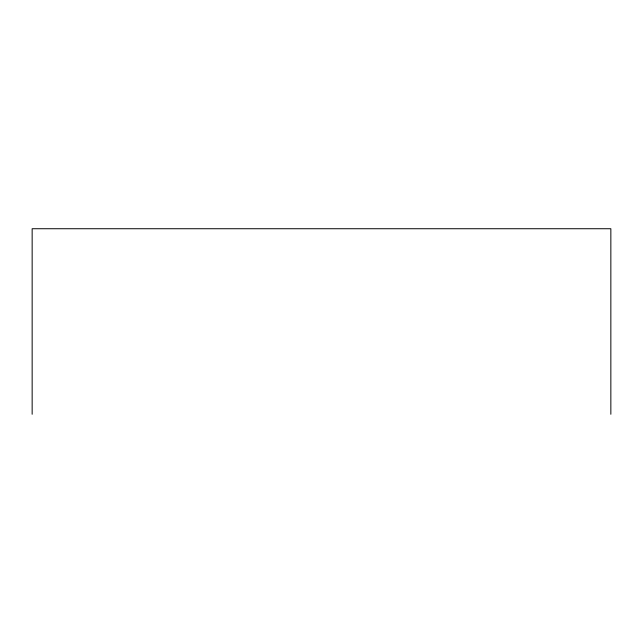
<?xml version="1.0" encoding="UTF-8"?>
<svg xmlns="http://www.w3.org/2000/svg" width="643" height="643" viewBox="0 0 643 643"><rect width="100%" height="100%" fill="white"/><g stroke="black" fill="none" stroke-linecap="round" stroke-linejoin="round"><path stroke-width="0.96" d="M610.85 414.269L610.85 228.731L32.15 228.731L32.15 414.269"/></g></svg>
